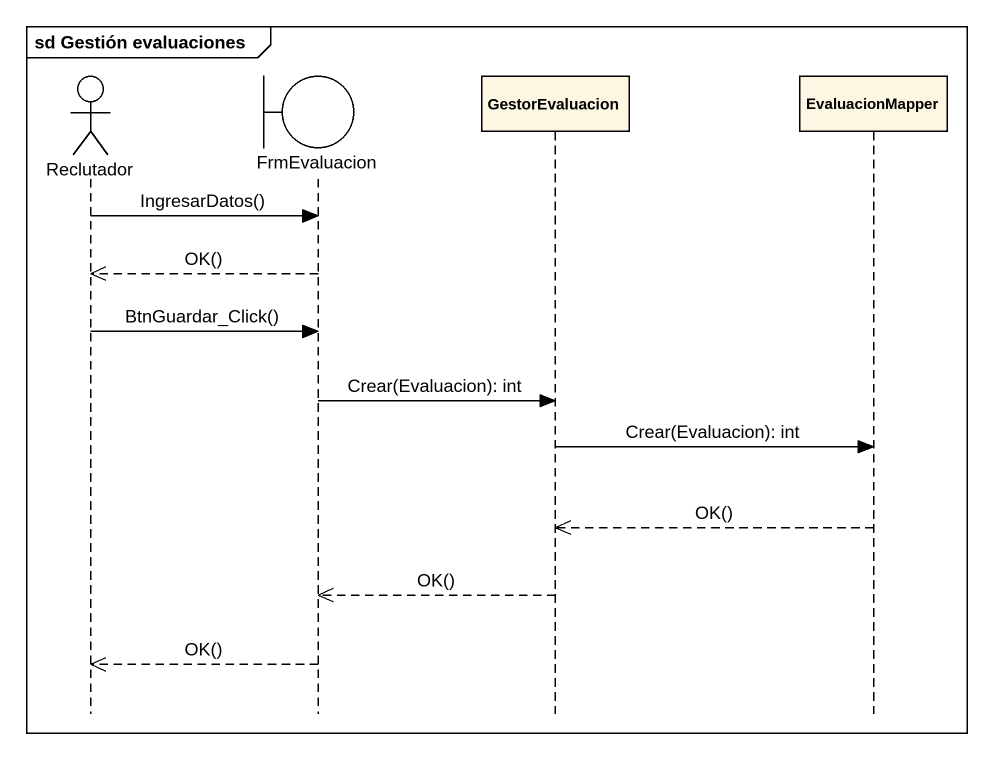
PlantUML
@startuml
mainframe sd Gestión evaluaciones
hide footbox
actor Reclutador
boundary FrmEvaluacion
participant GestorEvaluacion
participant EvaluacionMapper

Reclutador -> FrmEvaluacion : IngresarDatos()
FrmEvaluacion -->> Reclutador : OK()
Reclutador -> FrmEvaluacion : BtnGuardar_Click()
FrmEvaluacion -> GestorEvaluacion : Crear(Evaluacion): int
GestorEvaluacion -> EvaluacionMapper : Crear(Evaluacion): int
EvaluacionMapper -->> GestorEvaluacion : OK()
GestorEvaluacion -->> FrmEvaluacion : OK()
FrmEvaluacion -->> Reclutador : OK()
@enduml
